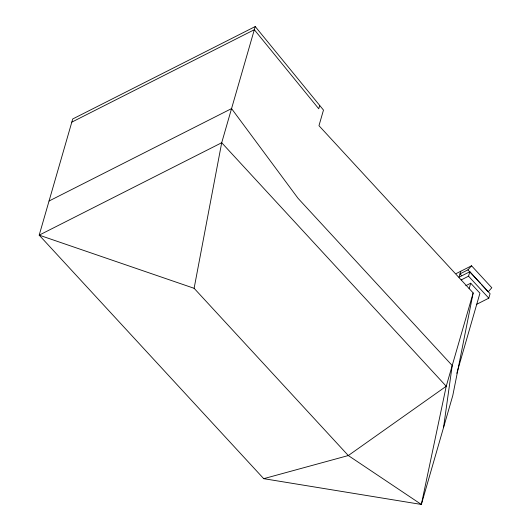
<?xml version="1.0" encoding="UTF-8"?>
<svg xmlns="http://www.w3.org/2000/svg" width="531" height="531" viewBox="0 0 531 531"><rect width="100%" height="100%" fill="white"/><g stroke="black" fill="none" stroke-linecap="round" stroke-linejoin="round"><path stroke-width="0.8" d="M443.558 427.495L452.213 365.527L298.017 198.282L231.556 108.603L49.044 201.017M473.167 292.933L446.232 386.256L421.348 504.45L348.309 455.545L194.114 288.306L221.706 142.733L255.238 26.55L323.479 110.076L318.972 125.694L473.167 292.933L452.79 395.515L421.348 504.45L263.721 478.67L39.194 235.147L72.727 118.964L255.238 26.55M319.702 105.457L318.746 108.769L254.322 29.723L71.811 122.137M460.749 271.261L459.03 277.202L469.835 271.733L490.086 293.703L488.799 298.17L476.314 304.489M461.2 279.917L468.548 276.2L469.835 271.733M469.132 288.738L470.725 283.202L479.944 293.198L456.819 373.306M461.631 275.675L459.985 273.89L467.937 269.867L471.548 265.792L491.806 287.756L488.188 291.838L481.624 284.716M456.129 273.598L471.548 265.792M465.773 285.711L470.725 283.202M263.721 478.67L348.309 455.545L446.232 386.256L221.706 142.733L39.194 235.147L194.114 288.306M467.937 269.867L480.528 283.527M468.548 276.2L488.799 298.17"/></g></svg>
